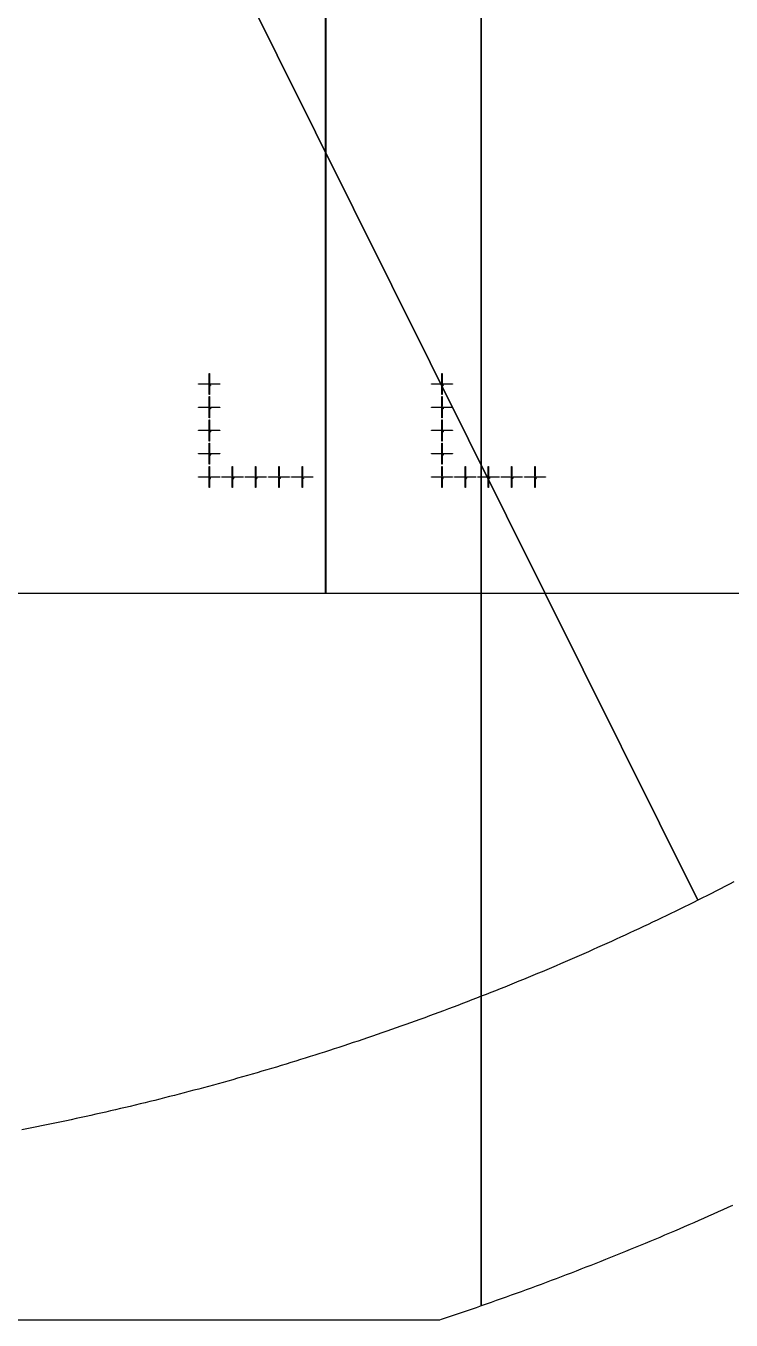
# Model space of a CAD drawing. Extents: x -25400 to 25400, y -24113 to 25400.
# Drawn here: x 4424 to 10493, y -24113 to -12974 of the extents above; entities that cross this region are included whole.
import ezdxf

# ---------------------------------------------------------------- set-up
doc = ezdxf.new("R2010")
doc.units = 0
for name, color, linetype in [('L0D0', 1, 'CONTINUOUS'), ('L1D0', 2, 'CONTINUOUS'), ('L3D0', 3, 'CONTINUOUS')]:
    doc.layers.add(name, color=color, linetype=linetype)

msp = doc.modelspace()

# ---------------------------------------------------------------- linework, layer by layer
at = {"layer": 'L0D0'}
for points in [[(8342.854, 23990.765), (8342.854, -23990.765), (8299.673, -24005.737), (8256.466, -24020.632), (8213.232, -24035.449), (8169.972, -24050.188), (8126.685, -24064.85), (8083.372, -24079.433), (8040.032, -24093.939), (7996.667, -24108.366), (7983.296, -24112.788), (4251.735, -24112.788), (0, 0), (0, 25400)], [(10506.169, -23125.32), (10464.543, -23144.186), (10422.882, -23162.977), (10381.188, -23181.694), (10339.46, -23200.335), (10297.699, -23218.902), (10255.904, -23237.393), (10214.077, -23255.809), (10172.216, -23274.149), (10130.322, -23292.415), (10088.395, -23310.604), (10046.436, -23328.719), (10004.444, -23346.758), (9962.42, -23364.721), (9920.364, -23382.609), (9878.275, -23400.421), (9836.154, -23418.157), (9794.002, -23435.817), (9751.818, -23453.402), (9709.602, -23470.91), (9667.355, -23488.343), (9625.077, -23505.699), (9582.767, -23522.98), (9540.427, -23540.184), (9498.055, -23557.312), (9455.653, -23574.364), (9413.22, -23591.339), (9370.757, -23608.238), (9328.263, -23625.061), (9285.739, -23641.807), (9243.185, -23658.477), (9200.602, -23675.07), (9157.988, -23691.586), (9115.345, -23708.026), (9072.672, -23724.389), (9029.97, -23740.675), (8987.238, -23756.884), (8944.478, -23773.017), (8901.688, -23789.072), (8858.87, -23805.05), (8816.023, -23820.952), (8773.148, -23836.776), (8730.244, -23852.523), (8687.312, -23868.193), (8644.351, -23883.785), (8601.363, -23899.3), (8558.347, -23914.738), (8515.303, -23930.098), (8472.232, -23945.381), (8429.133, -23960.587), (8386.007, -23975.715), (8342.854, -23990.765), (8342.854, 23990.765)], [(0, 0), (10207.408, -20499.239), (10168.536, -20518.549), (10129.627, -20537.786), (10090.682, -20556.948), (10051.701, -20576.037), (10012.684, -20595.052), (9973.63, -20613.993), (9934.541, -20632.86), (9895.416, -20651.652), (9856.256, -20670.371), (9817.06, -20689.015), (9777.828, -20707.585), (9738.562, -20726.08), (9699.261, -20744.501), (9659.925, -20762.848), (9620.554, -20781.12), (9581.149, -20799.317), (9541.709, -20817.44), (9502.235, -20835.487), (9462.727, -20853.46), (9423.184, -20871.358), (9383.608, -20889.181), (9343.998, -20906.929), (9304.355, -20924.602), (9264.678, -20942.2), (9224.968, -20959.722), (9185.225, -20977.169), (9145.449, -20994.541), (9105.64, -21011.838), (9065.798, -21029.059), (9025.924, -21046.204), (8986.017, -21063.274), (8946.078, -21080.268), (8906.107, -21097.186), (8866.104, -21114.029), (8826.069, -21130.795), (8786.002, -21147.486), (8745.904, -21164.101), (8705.774, -21180.64), (8665.613, -21197.102), (8625.421, -21213.489), (8585.198, -21229.799), (8544.944, -21246.033), (8504.659, -21262.191), (8464.344, -21278.272), (8423.998, -21294.277), (8383.623, -21310.206), (8343.217, -21326.058), (8302.781, -21341.833), (8262.315, -21357.532), (8221.819, -21373.153), (8181.294, -21388.698), (8140.74, -21404.167), (8100.156, -21419.558), (8059.544, -21434.872), (8018.902, -21450.11), (7978.232, -21465.27), (7937.532, -21480.353), (7896.805, -21495.359), (7856.049, -21510.288), (7815.264, -21525.14), (7774.452, -21539.914), (7733.612, -21554.611), (7692.744, -21569.23), (7651.848, -21583.772), (7610.925, -21598.237), (7569.974, -21612.623), (7528.997, -21626.932), (7487.992, -21641.164), (7446.96, -21655.318), (7405.902, -21669.394), (7364.817, -21683.392), (7323.705, -21697.312), (7282.568, -21711.154), (7241.404, -21724.918), (7200.214, -21738.604), (7158.998, -21752.213), (7117.756, -21765.742), (7076.489, -21779.194), (7035.197, -21792.568), (6993.879, -21805.863), (6952.536, -21819.08), (6911.168, -21832.218), (6869.775, -21845.278), (6828.358, -21858.26), (6786.916, -21871.163), (6745.45, -21883.988), (6703.959, -21896.733), (6662.444, -21909.401), (6620.906, -21921.989), (6579.343, -21934.499), (6537.757, -21946.93), (6496.148, -21959.282), (6454.515, -21971.555), (6412.859, -21983.749), (6371.18, -21995.865), (6329.478, -22007.901), (6287.753, -22019.858), (6246.006, -22031.736), (6204.236, -22043.535), (6162.444, -22055.255), (6120.63, -22066.896), (6078.794, -22078.457), (6036.936, -22089.939), (5995.056, -22101.342), (5953.155, -22112.665), (5911.233, -22123.909), (5869.289, -22135.073), (5827.324, -22146.158), (5785.338, -22157.163), (5743.332, -22168.088), (5701.304, -22178.934), (5659.257, -22189.701), (5617.188, -22200.387), (5575.1, -22210.994), (5532.992, -22221.521), (5490.864, -22231.968), (5448.716, -22242.336), (5406.549, -22252.623), (5364.362, -22262.831), (5322.156, -22272.958), (5279.93, -22283.006), (5237.686, -22292.973), (5195.423, -22302.86), (5153.141, -22312.668), (5110.841, -22322.395), (5068.522, -22332.042), (5026.186, -22341.608), (4983.831, -22351.095), (4941.458, -22360.501), (4899.068, -22369.826), (4856.66, -22379.072), (4814.234, -22388.237), (4771.791, -22397.321), (4729.331, -22406.326), (4686.854, -22415.249), (4644.36, -22424.092), (4601.85, -22432.855), (4559.323, -22441.537), (4516.779, -22450.138), (4474.22, -22458.659), (4431.644, -22467.099), (4389.052, -22475.458)], [(10517.054, -20342.113), (10478.479, -20362.011), (10439.866, -20381.835), (10401.216, -20401.586), (10362.529, -20421.263), (10323.804, -20440.868), (10285.043, -20460.398), (10246.244, -20479.856), (10207.408, -20499.239), (0, 0)]]:
    msp.add_lwpolyline(points, dxfattribs=at)
at = {"layer": 'L1D0'}
for points in [[(6000.25, -16048.15), (6000.25, -15965.15), (6002.75, -15965.15), (6002.75, -16048.15)], [(8003.25, -16048.15), (8003.25, -15965.15), (8005.75, -15965.15), (8005.75, -16048.15)], [(5910.5, -16057.4), (5910.5, -16054.9), (5993.5, -16054.9), (5993.5, -16057.4)], [(6001.3, -16061.15), (6001.3, -16056.35), (5996.5, -16056.35), (5996.5, -16055.95), (6001.3, -16055.95), (6001.3, -16051.15), (6001.7, -16051.15), (6001.7, -16055.95), (6006.5, -16055.95), (6006.5, -16056.35), (6001.7, -16056.35), (6001.7, -16061.15)], [(6000.25, -16147.15), (6000.25, -16064.15), (6002.75, -16064.15), (6002.75, -16147.15)], [(6007.5, -16066.706), (6007.5, -16063.15), (6011.944, -16063.15), (6011.944, -16064.039), (6008.389, -16064.039), (6008.389, -16065.817), (6011.056, -16065.817), (6011.056, -16066.706)], [(6007.5, -16069.372), (6007.5, -16068.483), (6011.056, -16068.483), (6011.056, -16069.372)], [(6009.5, -16057.4), (6009.5, -16054.9), (6092.5, -16054.9), (6092.5, -16057.4)], [(6011.056, -16068.483), (6011.056, -16066.706), (6011.944, -16066.706), (6011.944, -16068.483)], [(7913.5, -16057.4), (7913.5, -16054.9), (7996.5, -16054.9), (7996.5, -16057.4)], [(8004.3, -16061.15), (8004.3, -16056.35), (7999.5, -16056.35), (7999.5, -16055.95), (8004.3, -16055.95), (8004.3, -16051.15), (8004.7, -16051.15), (8004.7, -16055.95), (8009.5, -16055.95), (8009.5, -16056.35), (8004.7, -16056.35), (8004.7, -16061.15)], [(8003.25, -16147.15), (8003.25, -16064.15), (8005.75, -16064.15), (8005.75, -16147.15)], [(8010.5, -16066.706), (8010.5, -16063.15), (8014.944, -16063.15), (8014.944, -16064.039), (8011.389, -16064.039), (8011.389, -16065.817), (8014.056, -16065.817), (8014.056, -16066.706)], [(8010.5, -16069.372), (8010.5, -16068.483), (8014.056, -16068.483), (8014.056, -16069.372)], [(8012.5, -16057.4), (8012.5, -16054.9), (8095.5, -16054.9), (8095.5, -16057.4)], [(8014.056, -16068.483), (8014.056, -16066.706), (8014.944, -16066.706), (8014.944, -16068.483)], [(5910.5, -16257.4), (5910.5, -16254.9), (5993.5, -16254.9), (5993.5, -16257.4)], [(6001.3, -16261.15), (6001.3, -16256.35), (5996.5, -16256.35), (5996.5, -16255.95), (6001.3, -16255.95), (6001.3, -16251.15), (6001.7, -16251.15), (6001.7, -16255.95), (6006.5, -16255.95), (6006.5, -16256.35), (6001.7, -16256.35), (6001.7, -16261.15)], [(6000.25, -16248.15), (6000.25, -16165.15), (6002.75, -16165.15), (6002.75, -16248.15)], [(6009.5, -16257.4), (6009.5, -16254.9), (6092.5, -16254.9), (6092.5, -16257.4)], [(7913.5, -16257.4), (7913.5, -16254.9), (7996.5, -16254.9), (7996.5, -16257.4)], [(8004.3, -16261.15), (8004.3, -16256.35), (7999.5, -16256.35), (7999.5, -16255.95), (8004.3, -16255.95), (8004.3, -16251.15), (8004.7, -16251.15), (8004.7, -16255.95), (8009.5, -16255.95), (8009.5, -16256.35), (8004.7, -16256.35), (8004.7, -16261.15)], [(8003.25, -16248.15), (8003.25, -16165.15), (8005.75, -16165.15), (8005.75, -16248.15)], [(8012.5, -16257.4), (8012.5, -16254.9), (8095.5, -16254.9), (8095.5, -16257.4)], [(6000.25, -16347.15), (6000.25, -16264.15), (6002.75, -16264.15), (6002.75, -16347.15)], [(6000.25, -16448.15), (6000.25, -16365.15), (6002.75, -16365.15), (6002.75, -16448.15)], [(6010.167, -16269.372), (6010.167, -16267.594), (6007.5, -16267.594), (6007.5, -16265.817), (6008.389, -16265.817), (6008.389, -16266.706), (6010.167, -16266.706), (6010.167, -16264.039), (6009.278, -16264.039), (6009.278, -16263.15), (6011.056, -16263.15), (6011.056, -16266.706), (6011.944, -16266.706), (6011.944, -16267.594), (6011.056, -16267.594), (6011.056, -16269.372)], [(6008.389, -16265.817), (6008.389, -16264.039), (6009.278, -16264.039), (6009.278, -16265.817)], [(8003.25, -16347.15), (8003.25, -16264.15), (8005.75, -16264.15), (8005.75, -16347.15)], [(8003.25, -16448.15), (8003.25, -16365.15), (8005.75, -16365.15), (8005.75, -16448.15)], [(8013.167, -16269.372), (8013.167, -16267.594), (8010.5, -16267.594), (8010.5, -16265.817), (8011.389, -16265.817), (8011.389, -16266.706), (8013.167, -16266.706), (8013.167, -16264.039), (8012.278, -16264.039), (8012.278, -16263.15), (8014.056, -16263.15), (8014.056, -16266.706), (8014.944, -16266.706), (8014.944, -16267.594), (8014.056, -16267.594), (8014.056, -16269.372)], [(8011.389, -16265.817), (8011.389, -16264.039), (8012.278, -16264.039), (8012.278, -16265.817)], [(5910.5, -16457.4), (5910.5, -16454.9), (5993.5, -16454.9), (5993.5, -16457.4)], [(6001.3, -16461.15), (6001.3, -16456.35), (5996.5, -16456.35), (5996.5, -16455.95), (6001.3, -16455.95), (6001.3, -16451.15), (6001.7, -16451.15), (6001.7, -16455.95), (6006.5, -16455.95), (6006.5, -16456.35), (6001.7, -16456.35), (6001.7, -16461.15)], [(6000.25, -16547.15), (6000.25, -16464.15), (6002.75, -16464.15), (6002.75, -16547.15)], [(6007.5, -16464.039), (6007.5, -16463.15), (6011.056, -16463.15), (6011.056, -16464.039)], [(6007.5, -16469.372), (6007.5, -16468.483), (6011.056, -16468.483), (6011.056, -16469.372)], [(6008.389, -16466.706), (6008.389, -16465.817), (6011.056, -16465.817), (6011.056, -16466.706)], [(6009.5, -16457.4), (6009.5, -16454.9), (6092.5, -16454.9), (6092.5, -16457.4)], [(6011.056, -16465.817), (6011.056, -16464.039), (6011.944, -16464.039), (6011.944, -16465.817)], [(6011.056, -16468.483), (6011.056, -16466.706), (6011.944, -16466.706), (6011.944, -16468.483)], [(7913.5, -16457.4), (7913.5, -16454.9), (7996.5, -16454.9), (7996.5, -16457.4)], [(8004.3, -16461.15), (8004.3, -16456.35), (7999.5, -16456.35), (7999.5, -16455.95), (8004.3, -16455.95), (8004.3, -16451.15), (8004.7, -16451.15), (8004.7, -16455.95), (8009.5, -16455.95), (8009.5, -16456.35), (8004.7, -16456.35), (8004.7, -16461.15)], [(8003.25, -16547.15), (8003.25, -16464.15), (8005.75, -16464.15), (8005.75, -16547.15)], [(8010.5, -16464.039), (8010.5, -16463.15), (8014.056, -16463.15), (8014.056, -16464.039)], [(8010.5, -16469.372), (8010.5, -16468.483), (8014.056, -16468.483), (8014.056, -16469.372)], [(8011.389, -16466.706), (8011.389, -16465.817), (8014.056, -16465.817), (8014.056, -16466.706)], [(8012.5, -16457.4), (8012.5, -16454.9), (8095.5, -16454.9), (8095.5, -16457.4)], [(8014.056, -16465.817), (8014.056, -16464.039), (8014.944, -16464.039), (8014.944, -16465.817)], [(8014.056, -16468.483), (8014.056, -16466.706), (8014.944, -16466.706), (8014.944, -16468.483)], [(6000.25, -16648.15), (6000.25, -16565.15), (6002.75, -16565.15), (6002.75, -16648.15)], [(8003.25, -16648.15), (8003.25, -16565.15), (8005.75, -16565.15), (8005.75, -16648.15)], [(5910.5, -16657.4), (5910.5, -16654.9), (5993.5, -16654.9), (5993.5, -16657.4)], [(6001.3, -16661.15), (6001.3, -16656.35), (5996.5, -16656.35), (5996.5, -16655.95), (6001.3, -16655.95), (6001.3, -16651.15), (6001.7, -16651.15), (6001.7, -16655.95), (6006.5, -16655.95), (6006.5, -16656.35), (6001.7, -16656.35), (6001.7, -16661.15)], [(6000.25, -16747.15), (6000.25, -16664.15), (6002.75, -16664.15), (6002.75, -16747.15)], [(6007.5, -16664.928), (6007.5, -16664.039), (6008.389, -16664.039), (6008.389, -16664.928)], [(6007.5, -16669.372), (6007.5, -16667.594), (6008.389, -16667.594), (6008.389, -16668.483), (6011.944, -16668.483), (6011.944, -16669.372)], [(6008.389, -16664.039), (6008.389, -16663.15), (6011.056, -16663.15), (6011.056, -16664.039)], [(6008.389, -16667.594), (6008.389, -16666.706), (6010.167, -16666.706), (6010.167, -16667.594)], [(6009.5, -16657.4), (6009.5, -16654.9), (6092.5, -16654.9), (6092.5, -16657.4)], [(6010.167, -16666.706), (6010.167, -16665.817), (6011.056, -16665.817), (6011.056, -16666.706)], [(6011.056, -16665.817), (6011.056, -16664.039), (6011.944, -16664.039), (6011.944, -16665.817)], [(7913.5, -16657.4), (7913.5, -16654.9), (7996.5, -16654.9), (7996.5, -16657.4)], [(8004.3, -16661.15), (8004.3, -16656.35), (7999.5, -16656.35), (7999.5, -16655.95), (8004.3, -16655.95), (8004.3, -16651.15), (8004.7, -16651.15), (8004.7, -16655.95), (8009.5, -16655.95), (8009.5, -16656.35), (8004.7, -16656.35), (8004.7, -16661.15)], [(8003.25, -16747.15), (8003.25, -16664.15), (8005.75, -16664.15), (8005.75, -16747.15)], [(8010.5, -16664.928), (8010.5, -16664.039), (8011.389, -16664.039), (8011.389, -16664.928)], [(8010.5, -16669.372), (8010.5, -16667.594), (8011.389, -16667.594), (8011.389, -16668.483), (8014.944, -16668.483), (8014.944, -16669.372)], [(8011.389, -16664.039), (8011.389, -16663.15), (8014.056, -16663.15), (8014.056, -16664.039)], [(8011.389, -16667.594), (8011.389, -16666.706), (8013.167, -16666.706), (8013.167, -16667.594)], [(8012.5, -16657.4), (8012.5, -16654.9), (8095.5, -16654.9), (8095.5, -16657.4)], [(8013.167, -16666.706), (8013.167, -16665.817), (8014.056, -16665.817), (8014.056, -16666.706)], [(8014.056, -16665.817), (8014.056, -16664.039), (8014.944, -16664.039), (8014.944, -16665.817)], [(6000.25, -16848.15), (6000.25, -16765.15), (6002.75, -16765.15), (6002.75, -16848.15)], [(6200.25, -16848.15), (6200.25, -16765.15), (6202.75, -16765.15), (6202.75, -16848.15)], [(6400.25, -16848.15), (6400.25, -16765.15), (6402.75, -16765.15), (6402.75, -16848.15)], [(6600.25, -16848.15), (6600.25, -16765.15), (6602.75, -16765.15), (6602.75, -16848.15)], [(6800.25, -16848.15), (6800.25, -16765.15), (6802.75, -16765.15), (6802.75, -16848.15)], [(8003.25, -16848.15), (8003.25, -16765.15), (8005.75, -16765.15), (8005.75, -16848.15)], [(8203.25, -16848.15), (8203.25, -16765.15), (8205.75, -16765.15), (8205.75, -16848.15)], [(8403.25, -16848.15), (8403.25, -16765.15), (8405.75, -16765.15), (8405.75, -16848.15)], [(8603.25, -16848.15), (8603.25, -16765.15), (8605.75, -16765.15), (8605.75, -16848.15)], [(8803.25, -16848.15), (8803.25, -16765.15), (8805.75, -16765.15), (8805.75, -16848.15)], [(5910.5, -16857.4), (5910.5, -16854.9), (5993.5, -16854.9), (5993.5, -16857.4)], [(6001.3, -16861.15), (6001.3, -16856.35), (5996.5, -16856.35), (5996.5, -16855.95), (6001.3, -16855.95), (6001.3, -16851.15), (6001.7, -16851.15), (6001.7, -16855.95), (6006.5, -16855.95), (6006.5, -16856.35), (6001.7, -16856.35), (6001.7, -16861.15)], [(6000.25, -16947.15), (6000.25, -16864.15), (6002.75, -16864.15), (6002.75, -16947.15)], [(6008.389, -16869.372), (6008.389, -16868.483), (6009.278, -16868.483), (6009.278, -16864.928), (6008.389, -16864.928), (6008.389, -16864.039), (6009.278, -16864.039), (6009.278, -16863.15), (6010.167, -16863.15), (6010.167, -16868.483), (6011.056, -16868.483), (6011.056, -16869.372)], [(6009.5, -16857.4), (6009.5, -16854.9), (6092.5, -16854.9), (6092.5, -16857.4)], [(6110.5, -16857.4), (6110.5, -16854.9), (6193.5, -16854.9), (6193.5, -16857.4)], [(6201.3, -16861.15), (6201.3, -16856.35), (6196.5, -16856.35), (6196.5, -16855.95), (6201.3, -16855.95), (6201.3, -16851.15), (6201.7, -16851.15), (6201.7, -16855.95), (6206.5, -16855.95), (6206.5, -16856.35), (6201.7, -16856.35), (6201.7, -16861.15)], [(6200.25, -16947.15), (6200.25, -16864.15), (6202.75, -16864.15), (6202.75, -16947.15)], [(6207.5, -16864.928), (6207.5, -16864.039), (6208.389, -16864.039), (6208.389, -16864.928)], [(6207.5, -16869.372), (6207.5, -16867.594), (6208.389, -16867.594), (6208.389, -16868.483), (6211.944, -16868.483), (6211.944, -16869.372)], [(6208.389, -16864.039), (6208.389, -16863.15), (6211.056, -16863.15), (6211.056, -16864.039)], [(6208.389, -16867.594), (6208.389, -16866.706), (6210.167, -16866.706), (6210.167, -16867.594)], [(6209.5, -16857.4), (6209.5, -16854.9), (6292.5, -16854.9), (6292.5, -16857.4)], [(6210.167, -16866.706), (6210.167, -16865.817), (6211.056, -16865.817), (6211.056, -16866.706)], [(6211.056, -16865.817), (6211.056, -16864.039), (6211.944, -16864.039), (6211.944, -16865.817)], [(6310.5, -16857.4), (6310.5, -16854.9), (6393.5, -16854.9), (6393.5, -16857.4)], [(6401.3, -16861.15), (6401.3, -16856.35), (6396.5, -16856.35), (6396.5, -16855.95), (6401.3, -16855.95), (6401.3, -16851.15), (6401.7, -16851.15), (6401.7, -16855.95), (6406.5, -16855.95), (6406.5, -16856.35), (6401.7, -16856.35), (6401.7, -16861.15)], [(6400.25, -16947.15), (6400.25, -16864.15), (6402.75, -16864.15), (6402.75, -16947.15)], [(6407.5, -16864.039), (6407.5, -16863.15), (6411.056, -16863.15), (6411.056, -16864.039)], [(6407.5, -16869.372), (6407.5, -16868.483), (6411.056, -16868.483), (6411.056, -16869.372)], [(6408.389, -16866.706), (6408.389, -16865.817), (6411.056, -16865.817), (6411.056, -16866.706)], [(6409.5, -16857.4), (6409.5, -16854.9), (6492.5, -16854.9), (6492.5, -16857.4)], [(6411.056, -16865.817), (6411.056, -16864.039), (6411.944, -16864.039), (6411.944, -16865.817)], [(6411.056, -16868.483), (6411.056, -16866.706), (6411.944, -16866.706), (6411.944, -16868.483)], [(6510.5, -16857.4), (6510.5, -16854.9), (6593.5, -16854.9), (6593.5, -16857.4)], [(6601.3, -16861.15), (6601.3, -16856.35), (6596.5, -16856.35), (6596.5, -16855.95), (6601.3, -16855.95), (6601.3, -16851.15), (6601.7, -16851.15), (6601.7, -16855.95), (6606.5, -16855.95), (6606.5, -16856.35), (6601.7, -16856.35), (6601.7, -16861.15)], [(6600.25, -16947.15), (6600.25, -16864.15), (6602.75, -16864.15), (6602.75, -16947.15)], [(6610.167, -16869.372), (6610.167, -16867.594), (6607.5, -16867.594), (6607.5, -16865.817), (6608.389, -16865.817), (6608.389, -16866.706), (6610.167, -16866.706), (6610.167, -16864.039), (6609.278, -16864.039), (6609.278, -16863.15), (6611.056, -16863.15), (6611.056, -16866.706), (6611.944, -16866.706), (6611.944, -16867.594), (6611.056, -16867.594), (6611.056, -16869.372)], [(6608.389, -16865.817), (6608.389, -16864.039), (6609.278, -16864.039), (6609.278, -16865.817)], [(6609.5, -16857.4), (6609.5, -16854.9), (6692.5, -16854.9), (6692.5, -16857.4)], [(6710.5, -16857.4), (6710.5, -16854.9), (6793.5, -16854.9), (6793.5, -16857.4)], [(6801.3, -16861.15), (6801.3, -16856.35), (6796.5, -16856.35), (6796.5, -16855.95), (6801.3, -16855.95), (6801.3, -16851.15), (6801.7, -16851.15), (6801.7, -16855.95), (6806.5, -16855.95), (6806.5, -16856.35), (6801.7, -16856.35), (6801.7, -16861.15)], [(6800.25, -16947.15), (6800.25, -16864.15), (6802.75, -16864.15), (6802.75, -16947.15)], [(6807.5, -16866.706), (6807.5, -16863.15), (6811.944, -16863.15), (6811.944, -16864.039), (6808.389, -16864.039), (6808.389, -16865.817), (6811.056, -16865.817), (6811.056, -16866.706)], [(6807.5, -16869.372), (6807.5, -16868.483), (6811.056, -16868.483), (6811.056, -16869.372)], [(6809.5, -16857.4), (6809.5, -16854.9), (6892.5, -16854.9), (6892.5, -16857.4)], [(6811.056, -16868.483), (6811.056, -16866.706), (6811.944, -16866.706), (6811.944, -16868.483)], [(7913.5, -16857.4), (7913.5, -16854.9), (7996.5, -16854.9), (7996.5, -16857.4)], [(8004.3, -16861.15), (8004.3, -16856.35), (7999.5, -16856.35), (7999.5, -16855.95), (8004.3, -16855.95), (8004.3, -16851.15), (8004.7, -16851.15), (8004.7, -16855.95), (8009.5, -16855.95), (8009.5, -16856.35), (8004.7, -16856.35), (8004.7, -16861.15)], [(8003.25, -16947.15), (8003.25, -16864.15), (8005.75, -16864.15), (8005.75, -16947.15)], [(8011.389, -16869.372), (8011.389, -16868.483), (8012.278, -16868.483), (8012.278, -16864.928), (8011.389, -16864.928), (8011.389, -16864.039), (8012.278, -16864.039), (8012.278, -16863.15), (8013.167, -16863.15), (8013.167, -16868.483), (8014.056, -16868.483), (8014.056, -16869.372)], [(8012.5, -16857.4), (8012.5, -16854.9), (8095.5, -16854.9), (8095.5, -16857.4)], [(8113.5, -16857.4), (8113.5, -16854.9), (8196.5, -16854.9), (8196.5, -16857.4)], [(8204.3, -16861.15), (8204.3, -16856.35), (8199.5, -16856.35), (8199.5, -16855.95), (8204.3, -16855.95), (8204.3, -16851.15), (8204.7, -16851.15), (8204.7, -16855.95), (8209.5, -16855.95), (8209.5, -16856.35), (8204.7, -16856.35), (8204.7, -16861.15)], [(8203.25, -16947.15), (8203.25, -16864.15), (8205.75, -16864.15), (8205.75, -16947.15)], [(8210.5, -16864.928), (8210.5, -16864.039), (8211.389, -16864.039), (8211.389, -16864.928)], [(8210.5, -16869.372), (8210.5, -16867.594), (8211.389, -16867.594), (8211.389, -16868.483), (8214.944, -16868.483), (8214.944, -16869.372)], [(8211.389, -16864.039), (8211.389, -16863.15), (8214.056, -16863.15), (8214.056, -16864.039)], [(8211.389, -16867.594), (8211.389, -16866.706), (8213.167, -16866.706), (8213.167, -16867.594)], [(8212.5, -16857.4), (8212.5, -16854.9), (8295.5, -16854.9), (8295.5, -16857.4)], [(8213.167, -16866.706), (8213.167, -16865.817), (8214.056, -16865.817), (8214.056, -16866.706)], [(8214.056, -16865.817), (8214.056, -16864.039), (8214.944, -16864.039), (8214.944, -16865.817)], [(8313.5, -16857.4), (8313.5, -16854.9), (8396.5, -16854.9), (8396.5, -16857.4)], [(8404.3, -16861.15), (8404.3, -16856.35), (8399.5, -16856.35), (8399.5, -16855.95), (8404.3, -16855.95), (8404.3, -16851.15), (8404.7, -16851.15), (8404.7, -16855.95), (8409.5, -16855.95), (8409.5, -16856.35), (8404.7, -16856.35), (8404.7, -16861.15)], [(8403.25, -16947.15), (8403.25, -16864.15), (8405.75, -16864.15), (8405.75, -16947.15)], [(8410.5, -16864.039), (8410.5, -16863.15), (8414.056, -16863.15), (8414.056, -16864.039)], [(8410.5, -16869.372), (8410.5, -16868.483), (8414.056, -16868.483), (8414.056, -16869.372)], [(8411.389, -16866.706), (8411.389, -16865.817), (8414.056, -16865.817), (8414.056, -16866.706)], [(8412.5, -16857.4), (8412.5, -16854.9), (8495.5, -16854.9), (8495.5, -16857.4)], [(8414.056, -16865.817), (8414.056, -16864.039), (8414.944, -16864.039), (8414.944, -16865.817)], [(8414.056, -16868.483), (8414.056, -16866.706), (8414.944, -16866.706), (8414.944, -16868.483)], [(8513.5, -16857.4), (8513.5, -16854.9), (8596.5, -16854.9), (8596.5, -16857.4)], [(8604.3, -16861.15), (8604.3, -16856.35), (8599.5, -16856.35), (8599.5, -16855.95), (8604.3, -16855.95), (8604.3, -16851.15), (8604.7, -16851.15), (8604.7, -16855.95), (8609.5, -16855.95), (8609.5, -16856.35), (8604.7, -16856.35), (8604.7, -16861.15)], [(8603.25, -16947.15), (8603.25, -16864.15), (8605.75, -16864.15), (8605.75, -16947.15)], [(8613.167, -16869.372), (8613.167, -16867.594), (8610.5, -16867.594), (8610.5, -16865.817), (8611.389, -16865.817), (8611.389, -16866.706), (8613.167, -16866.706), (8613.167, -16864.039), (8612.278, -16864.039), (8612.278, -16863.15), (8614.056, -16863.15), (8614.056, -16866.706), (8614.944, -16866.706), (8614.944, -16867.594), (8614.056, -16867.594), (8614.056, -16869.372)], [(8611.389, -16865.817), (8611.389, -16864.039), (8612.278, -16864.039), (8612.278, -16865.817)], [(8612.5, -16857.4), (8612.5, -16854.9), (8695.5, -16854.9), (8695.5, -16857.4)], [(8713.5, -16857.4), (8713.5, -16854.9), (8796.5, -16854.9), (8796.5, -16857.4)], [(8804.3, -16861.15), (8804.3, -16856.35), (8799.5, -16856.35), (8799.5, -16855.95), (8804.3, -16855.95), (8804.3, -16851.15), (8804.7, -16851.15), (8804.7, -16855.95), (8809.5, -16855.95), (8809.5, -16856.35), (8804.7, -16856.35), (8804.7, -16861.15)], [(8803.25, -16947.15), (8803.25, -16864.15), (8805.75, -16864.15), (8805.75, -16947.15)], [(8810.5, -16866.706), (8810.5, -16863.15), (8814.944, -16863.15), (8814.944, -16864.039), (8811.389, -16864.039), (8811.389, -16865.817), (8814.056, -16865.817), (8814.056, -16866.706)], [(8810.5, -16869.372), (8810.5, -16868.483), (8814.056, -16868.483), (8814.056, -16869.372)], [(8812.5, -16857.4), (8812.5, -16854.9), (8895.5, -16854.9), (8895.5, -16857.4)], [(8814.056, -16868.483), (8814.056, -16866.706), (8814.944, -16866.706), (8814.944, -16868.483)]]:
    msp.add_lwpolyline(points, close=True, dxfattribs=at)
at = {"layer": 'L3D0'}
for points in [[(-14007.5, 17158.85), (14007.5, 17158.85), (14007.5, 10155.85), (21010.5, 10155.85), (21010.5, -10856.15), (14007.5, -10856.15), (14007.5, -17859.15), (-14007.5, -17859.15)], [(-7001.5, -17856.15), (-1.5, -17856.15), (1.5, -17856.15), (7001.5, -17856.15), (7004.5, -17856.15), (14004.5, -17856.15), (14004.5, -10856.15), (7004.5, -10856.15), (7004.5, -17856.15), (7001.5, -17856.15), (7001.5, -10856.15), (1.5, -10856.15), (1.5, -17856.15), (-1.5, -17856.15), (-1.5, -10856.15), (-7001.5, -10856.15)]]:
    msp.add_lwpolyline(points, dxfattribs=at)

doc.saveas('drawing.dxf')
